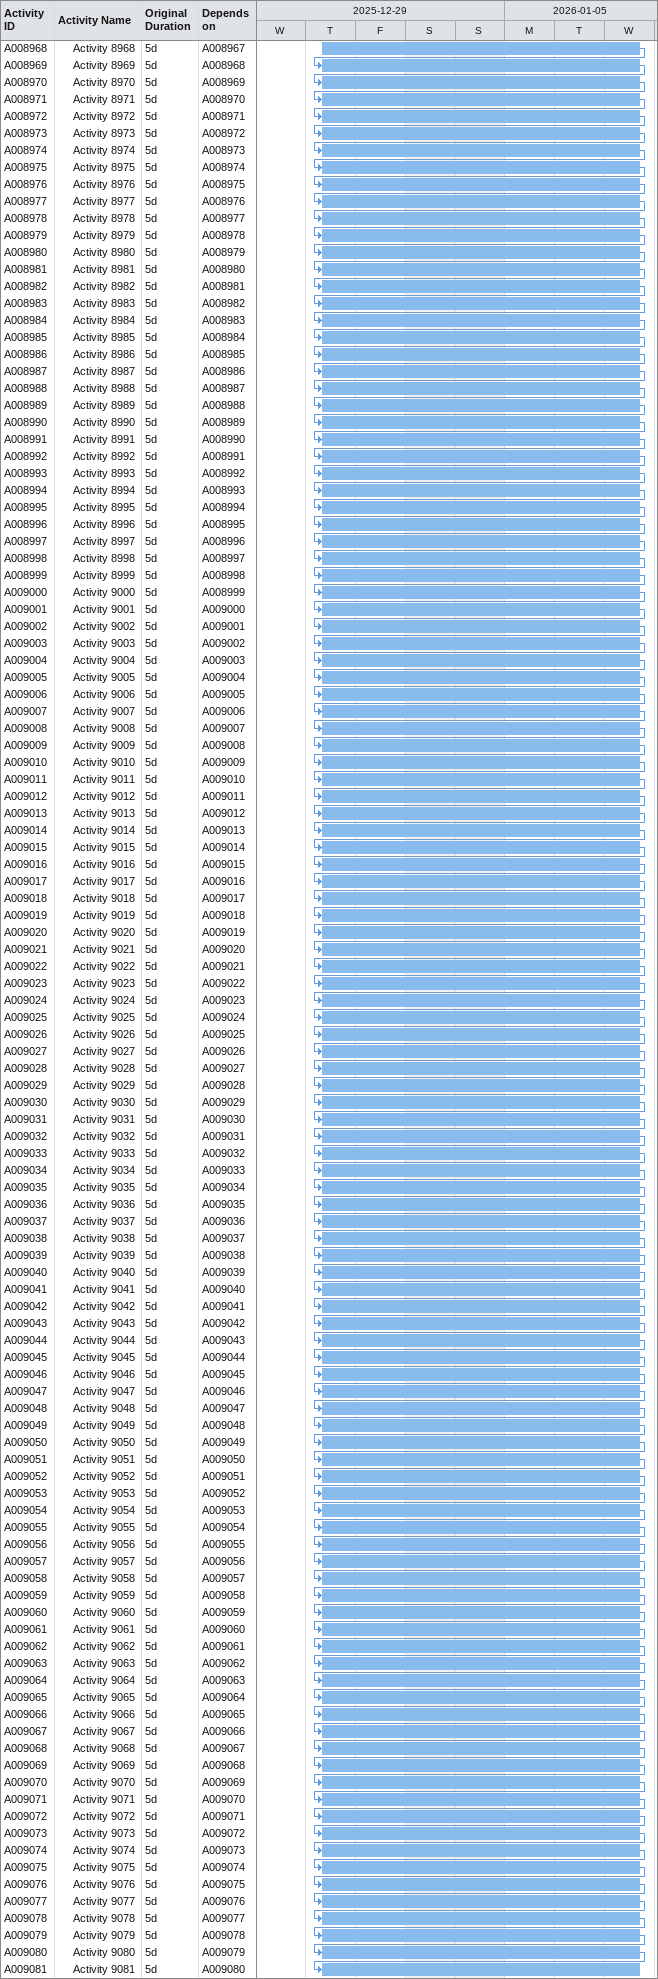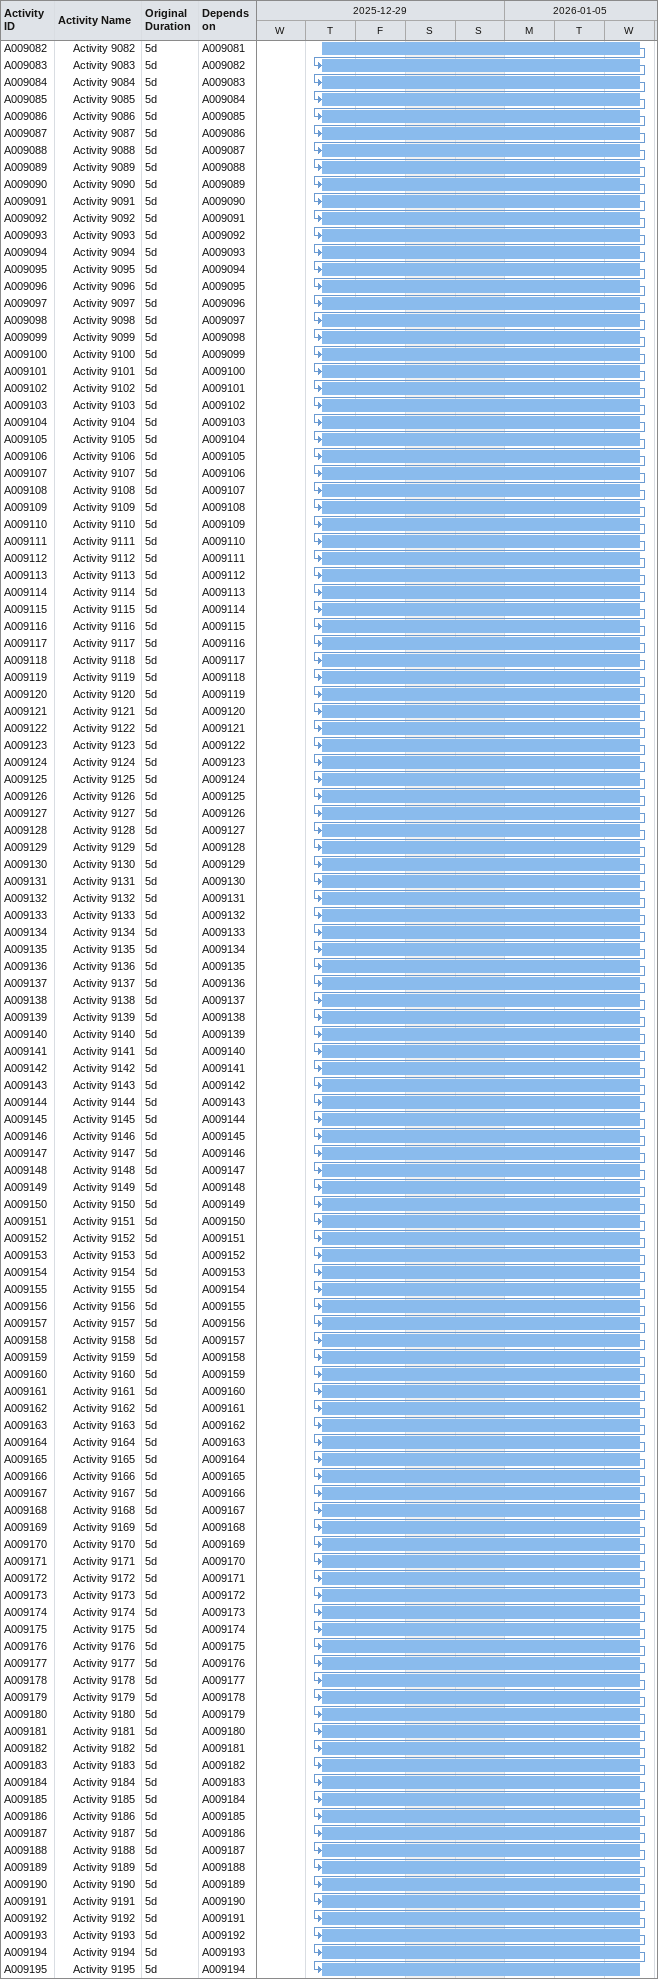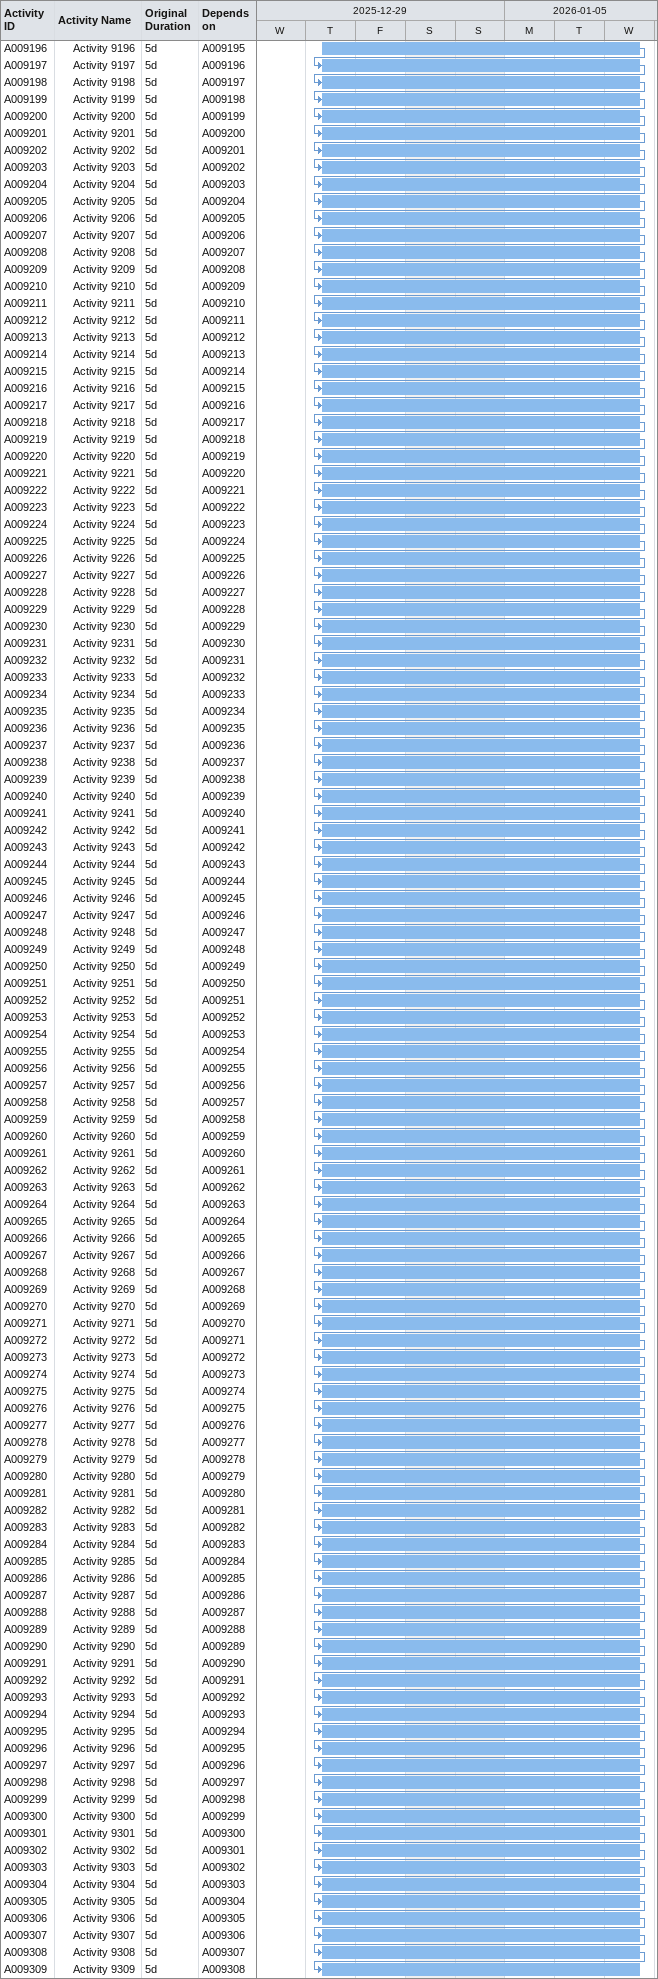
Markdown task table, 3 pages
| ID | Level | Task | Original duration | Start | Finish | Predecessors |
|---|---|---|---|---|---|---|
| A008968 | 2 | Activity 8968 | 5d | 2026-01-01 | 2026-01-07 | A008967 |
| A008969 | 2 | Activity 8969 | 5d | 2026-01-01 | 2026-01-07 | A008968 |
| A008970 | 2 | Activity 8970 | 5d | 2026-01-01 | 2026-01-07 | A008969 |
| A008971 | 2 | Activity 8971 | 5d | 2026-01-01 | 2026-01-07 | A008970 |
| A008972 | 2 | Activity 8972 | 5d | 2026-01-01 | 2026-01-07 | A008971 |
| A008973 | 2 | Activity 8973 | 5d | 2026-01-01 | 2026-01-07 | A008972 |
| A008974 | 2 | Activity 8974 | 5d | 2026-01-01 | 2026-01-07 | A008973 |
| A008975 | 2 | Activity 8975 | 5d | 2026-01-01 | 2026-01-07 | A008974 |
| A008976 | 2 | Activity 8976 | 5d | 2026-01-01 | 2026-01-07 | A008975 |
| A008977 | 2 | Activity 8977 | 5d | 2026-01-01 | 2026-01-07 | A008976 |
| A008978 | 2 | Activity 8978 | 5d | 2026-01-01 | 2026-01-07 | A008977 |
| A008979 | 2 | Activity 8979 | 5d | 2026-01-01 | 2026-01-07 | A008978 |
| A008980 | 2 | Activity 8980 | 5d | 2026-01-01 | 2026-01-07 | A008979 |
| A008981 | 2 | Activity 8981 | 5d | 2026-01-01 | 2026-01-07 | A008980 |
| A008982 | 2 | Activity 8982 | 5d | 2026-01-01 | 2026-01-07 | A008981 |
| A008983 | 2 | Activity 8983 | 5d | 2026-01-01 | 2026-01-07 | A008982 |
| A008984 | 2 | Activity 8984 | 5d | 2026-01-01 | 2026-01-07 | A008983 |
| A008985 | 2 | Activity 8985 | 5d | 2026-01-01 | 2026-01-07 | A008984 |
| A008986 | 2 | Activity 8986 | 5d | 2026-01-01 | 2026-01-07 | A008985 |
| A008987 | 2 | Activity 8987 | 5d | 2026-01-01 | 2026-01-07 | A008986 |
| A008988 | 2 | Activity 8988 | 5d | 2026-01-01 | 2026-01-07 | A008987 |
| A008989 | 2 | Activity 8989 | 5d | 2026-01-01 | 2026-01-07 | A008988 |
| A008990 | 2 | Activity 8990 | 5d | 2026-01-01 | 2026-01-07 | A008989 |
| A008991 | 2 | Activity 8991 | 5d | 2026-01-01 | 2026-01-07 | A008990 |
| A008992 | 2 | Activity 8992 | 5d | 2026-01-01 | 2026-01-07 | A008991 |
| A008993 | 2 | Activity 8993 | 5d | 2026-01-01 | 2026-01-07 | A008992 |
| A008994 | 2 | Activity 8994 | 5d | 2026-01-01 | 2026-01-07 | A008993 |
| A008995 | 2 | Activity 8995 | 5d | 2026-01-01 | 2026-01-07 | A008994 |
| A008996 | 2 | Activity 8996 | 5d | 2026-01-01 | 2026-01-07 | A008995 |
| A008997 | 2 | Activity 8997 | 5d | 2026-01-01 | 2026-01-07 | A008996 |
| A008998 | 2 | Activity 8998 | 5d | 2026-01-01 | 2026-01-07 | A008997 |
| A008999 | 2 | Activity 8999 | 5d | 2026-01-01 | 2026-01-07 | A008998 |
| A009000 | 2 | Activity 9000 | 5d | 2026-01-01 | 2026-01-07 | A008999 |
| A009001 | 2 | Activity 9001 | 5d | 2026-01-01 | 2026-01-07 | A009000 |
| A009002 | 2 | Activity 9002 | 5d | 2026-01-01 | 2026-01-07 | A009001 |
| A009003 | 2 | Activity 9003 | 5d | 2026-01-01 | 2026-01-07 | A009002 |
| A009004 | 2 | Activity 9004 | 5d | 2026-01-01 | 2026-01-07 | A009003 |
| A009005 | 2 | Activity 9005 | 5d | 2026-01-01 | 2026-01-07 | A009004 |
| A009006 | 2 | Activity 9006 | 5d | 2026-01-01 | 2026-01-07 | A009005 |
| A009007 | 2 | Activity 9007 | 5d | 2026-01-01 | 2026-01-07 | A009006 |
| A009008 | 2 | Activity 9008 | 5d | 2026-01-01 | 2026-01-07 | A009007 |
| A009009 | 2 | Activity 9009 | 5d | 2026-01-01 | 2026-01-07 | A009008 |
| A009010 | 2 | Activity 9010 | 5d | 2026-01-01 | 2026-01-07 | A009009 |
| A009011 | 2 | Activity 9011 | 5d | 2026-01-01 | 2026-01-07 | A009010 |
| A009012 | 2 | Activity 9012 | 5d | 2026-01-01 | 2026-01-07 | A009011 |
| A009013 | 2 | Activity 9013 | 5d | 2026-01-01 | 2026-01-07 | A009012 |
| A009014 | 2 | Activity 9014 | 5d | 2026-01-01 | 2026-01-07 | A009013 |
| A009015 | 2 | Activity 9015 | 5d | 2026-01-01 | 2026-01-07 | A009014 |
| A009016 | 2 | Activity 9016 | 5d | 2026-01-01 | 2026-01-07 | A009015 |
| A009017 | 2 | Activity 9017 | 5d | 2026-01-01 | 2026-01-07 | A009016 |
| A009018 | 2 | Activity 9018 | 5d | 2026-01-01 | 2026-01-07 | A009017 |
| A009019 | 2 | Activity 9019 | 5d | 2026-01-01 | 2026-01-07 | A009018 |
| A009020 | 2 | Activity 9020 | 5d | 2026-01-01 | 2026-01-07 | A009019 |
| A009021 | 2 | Activity 9021 | 5d | 2026-01-01 | 2026-01-07 | A009020 |
| A009022 | 2 | Activity 9022 | 5d | 2026-01-01 | 2026-01-07 | A009021 |
| A009023 | 2 | Activity 9023 | 5d | 2026-01-01 | 2026-01-07 | A009022 |
| A009024 | 2 | Activity 9024 | 5d | 2026-01-01 | 2026-01-07 | A009023 |
| A009025 | 2 | Activity 9025 | 5d | 2026-01-01 | 2026-01-07 | A009024 |
| A009026 | 2 | Activity 9026 | 5d | 2026-01-01 | 2026-01-07 | A009025 |
| A009027 | 2 | Activity 9027 | 5d | 2026-01-01 | 2026-01-07 | A009026 |
| A009028 | 2 | Activity 9028 | 5d | 2026-01-01 | 2026-01-07 | A009027 |
| A009029 | 2 | Activity 9029 | 5d | 2026-01-01 | 2026-01-07 | A009028 |
| A009030 | 2 | Activity 9030 | 5d | 2026-01-01 | 2026-01-07 | A009029 |
| A009031 | 2 | Activity 9031 | 5d | 2026-01-01 | 2026-01-07 | A009030 |
| A009032 | 2 | Activity 9032 | 5d | 2026-01-01 | 2026-01-07 | A009031 |
| A009033 | 2 | Activity 9033 | 5d | 2026-01-01 | 2026-01-07 | A009032 |
| A009034 | 2 | Activity 9034 | 5d | 2026-01-01 | 2026-01-07 | A009033 |
| A009035 | 2 | Activity 9035 | 5d | 2026-01-01 | 2026-01-07 | A009034 |
| A009036 | 2 | Activity 9036 | 5d | 2026-01-01 | 2026-01-07 | A009035 |
| A009037 | 2 | Activity 9037 | 5d | 2026-01-01 | 2026-01-07 | A009036 |
| A009038 | 2 | Activity 9038 | 5d | 2026-01-01 | 2026-01-07 | A009037 |
| A009039 | 2 | Activity 9039 | 5d | 2026-01-01 | 2026-01-07 | A009038 |
| A009040 | 2 | Activity 9040 | 5d | 2026-01-01 | 2026-01-07 | A009039 |
| A009041 | 2 | Activity 9041 | 5d | 2026-01-01 | 2026-01-07 | A009040 |
| A009042 | 2 | Activity 9042 | 5d | 2026-01-01 | 2026-01-07 | A009041 |
| A009043 | 2 | Activity 9043 | 5d | 2026-01-01 | 2026-01-07 | A009042 |
| A009044 | 2 | Activity 9044 | 5d | 2026-01-01 | 2026-01-07 | A009043 |
| A009045 | 2 | Activity 9045 | 5d | 2026-01-01 | 2026-01-07 | A009044 |
| A009046 | 2 | Activity 9046 | 5d | 2026-01-01 | 2026-01-07 | A009045 |
| A009047 | 2 | Activity 9047 | 5d | 2026-01-01 | 2026-01-07 | A009046 |
| A009048 | 2 | Activity 9048 | 5d | 2026-01-01 | 2026-01-07 | A009047 |
| A009049 | 2 | Activity 9049 | 5d | 2026-01-01 | 2026-01-07 | A009048 |
| A009050 | 2 | Activity 9050 | 5d | 2026-01-01 | 2026-01-07 | A009049 |
| A009051 | 2 | Activity 9051 | 5d | 2026-01-01 | 2026-01-07 | A009050 |
| A009052 | 2 | Activity 9052 | 5d | 2026-01-01 | 2026-01-07 | A009051 |
| A009053 | 2 | Activity 9053 | 5d | 2026-01-01 | 2026-01-07 | A009052 |
| A009054 | 2 | Activity 9054 | 5d | 2026-01-01 | 2026-01-07 | A009053 |
| A009055 | 2 | Activity 9055 | 5d | 2026-01-01 | 2026-01-07 | A009054 |
| A009056 | 2 | Activity 9056 | 5d | 2026-01-01 | 2026-01-07 | A009055 |
| A009057 | 2 | Activity 9057 | 5d | 2026-01-01 | 2026-01-07 | A009056 |
| A009058 | 2 | Activity 9058 | 5d | 2026-01-01 | 2026-01-07 | A009057 |
| A009059 | 2 | Activity 9059 | 5d | 2026-01-01 | 2026-01-07 | A009058 |
| A009060 | 2 | Activity 9060 | 5d | 2026-01-01 | 2026-01-07 | A009059 |
| A009061 | 2 | Activity 9061 | 5d | 2026-01-01 | 2026-01-07 | A009060 |
| A009062 | 2 | Activity 9062 | 5d | 2026-01-01 | 2026-01-07 | A009061 |
| A009063 | 2 | Activity 9063 | 5d | 2026-01-01 | 2026-01-07 | A009062 |
| A009064 | 2 | Activity 9064 | 5d | 2026-01-01 | 2026-01-07 | A009063 |
| A009065 | 2 | Activity 9065 | 5d | 2026-01-01 | 2026-01-07 | A009064 |
| A009066 | 2 | Activity 9066 | 5d | 2026-01-01 | 2026-01-07 | A009065 |
| A009067 | 2 | Activity 9067 | 5d | 2026-01-01 | 2026-01-07 | A009066 |
| A009068 | 2 | Activity 9068 | 5d | 2026-01-01 | 2026-01-07 | A009067 |
| A009069 | 2 | Activity 9069 | 5d | 2026-01-01 | 2026-01-07 | A009068 |
| A009070 | 2 | Activity 9070 | 5d | 2026-01-01 | 2026-01-07 | A009069 |
| A009071 | 2 | Activity 9071 | 5d | 2026-01-01 | 2026-01-07 | A009070 |
| A009072 | 2 | Activity 9072 | 5d | 2026-01-01 | 2026-01-07 | A009071 |
| A009073 | 2 | Activity 9073 | 5d | 2026-01-01 | 2026-01-07 | A009072 |
| A009074 | 2 | Activity 9074 | 5d | 2026-01-01 | 2026-01-07 | A009073 |
| A009075 | 2 | Activity 9075 | 5d | 2026-01-01 | 2026-01-07 | A009074 |
| A009076 | 2 | Activity 9076 | 5d | 2026-01-01 | 2026-01-07 | A009075 |
| A009077 | 2 | Activity 9077 | 5d | 2026-01-01 | 2026-01-07 | A009076 |
| A009078 | 2 | Activity 9078 | 5d | 2026-01-01 | 2026-01-07 | A009077 |
| A009079 | 2 | Activity 9079 | 5d | 2026-01-01 | 2026-01-07 | A009078 |
| A009080 | 2 | Activity 9080 | 5d | 2026-01-01 | 2026-01-07 | A009079 |
| A009081 | 2 | Activity 9081 | 5d | 2026-01-01 | 2026-01-07 | A009080 |
| A009082 | 2 | Activity 9082 | 5d | 2026-01-01 | 2026-01-07 | A009081 |
| A009083 | 2 | Activity 9083 | 5d | 2026-01-01 | 2026-01-07 | A009082 |
| A009084 | 2 | Activity 9084 | 5d | 2026-01-01 | 2026-01-07 | A009083 |
| A009085 | 2 | Activity 9085 | 5d | 2026-01-01 | 2026-01-07 | A009084 |
| A009086 | 2 | Activity 9086 | 5d | 2026-01-01 | 2026-01-07 | A009085 |
| A009087 | 2 | Activity 9087 | 5d | 2026-01-01 | 2026-01-07 | A009086 |
| A009088 | 2 | Activity 9088 | 5d | 2026-01-01 | 2026-01-07 | A009087 |
| A009089 | 2 | Activity 9089 | 5d | 2026-01-01 | 2026-01-07 | A009088 |
| A009090 | 2 | Activity 9090 | 5d | 2026-01-01 | 2026-01-07 | A009089 |
| A009091 | 2 | Activity 9091 | 5d | 2026-01-01 | 2026-01-07 | A009090 |
| A009092 | 2 | Activity 9092 | 5d | 2026-01-01 | 2026-01-07 | A009091 |
| A009093 | 2 | Activity 9093 | 5d | 2026-01-01 | 2026-01-07 | A009092 |
| A009094 | 2 | Activity 9094 | 5d | 2026-01-01 | 2026-01-07 | A009093 |
| A009095 | 2 | Activity 9095 | 5d | 2026-01-01 | 2026-01-07 | A009094 |
| A009096 | 2 | Activity 9096 | 5d | 2026-01-01 | 2026-01-07 | A009095 |
| A009097 | 2 | Activity 9097 | 5d | 2026-01-01 | 2026-01-07 | A009096 |
| A009098 | 2 | Activity 9098 | 5d | 2026-01-01 | 2026-01-07 | A009097 |
| A009099 | 2 | Activity 9099 | 5d | 2026-01-01 | 2026-01-07 | A009098 |
| A009100 | 2 | Activity 9100 | 5d | 2026-01-01 | 2026-01-07 | A009099 |
| A009101 | 2 | Activity 9101 | 5d | 2026-01-01 | 2026-01-07 | A009100 |
| A009102 | 2 | Activity 9102 | 5d | 2026-01-01 | 2026-01-07 | A009101 |
| A009103 | 2 | Activity 9103 | 5d | 2026-01-01 | 2026-01-07 | A009102 |
| A009104 | 2 | Activity 9104 | 5d | 2026-01-01 | 2026-01-07 | A009103 |
| A009105 | 2 | Activity 9105 | 5d | 2026-01-01 | 2026-01-07 | A009104 |
| A009106 | 2 | Activity 9106 | 5d | 2026-01-01 | 2026-01-07 | A009105 |
| A009107 | 2 | Activity 9107 | 5d | 2026-01-01 | 2026-01-07 | A009106 |
| A009108 | 2 | Activity 9108 | 5d | 2026-01-01 | 2026-01-07 | A009107 |
| A009109 | 2 | Activity 9109 | 5d | 2026-01-01 | 2026-01-07 | A009108 |
| A009110 | 2 | Activity 9110 | 5d | 2026-01-01 | 2026-01-07 | A009109 |
| A009111 | 2 | Activity 9111 | 5d | 2026-01-01 | 2026-01-07 | A009110 |
| A009112 | 2 | Activity 9112 | 5d | 2026-01-01 | 2026-01-07 | A009111 |
| A009113 | 2 | Activity 9113 | 5d | 2026-01-01 | 2026-01-07 | A009112 |
| A009114 | 2 | Activity 9114 | 5d | 2026-01-01 | 2026-01-07 | A009113 |
| A009115 | 2 | Activity 9115 | 5d | 2026-01-01 | 2026-01-07 | A009114 |
| A009116 | 2 | Activity 9116 | 5d | 2026-01-01 | 2026-01-07 | A009115 |
| A009117 | 2 | Activity 9117 | 5d | 2026-01-01 | 2026-01-07 | A009116 |
| A009118 | 2 | Activity 9118 | 5d | 2026-01-01 | 2026-01-07 | A009117 |
| A009119 | 2 | Activity 9119 | 5d | 2026-01-01 | 2026-01-07 | A009118 |
| A009120 | 2 | Activity 9120 | 5d | 2026-01-01 | 2026-01-07 | A009119 |
| A009121 | 2 | Activity 9121 | 5d | 2026-01-01 | 2026-01-07 | A009120 |
| A009122 | 2 | Activity 9122 | 5d | 2026-01-01 | 2026-01-07 | A009121 |
| A009123 | 2 | Activity 9123 | 5d | 2026-01-01 | 2026-01-07 | A009122 |
| A009124 | 2 | Activity 9124 | 5d | 2026-01-01 | 2026-01-07 | A009123 |
| A009125 | 2 | Activity 9125 | 5d | 2026-01-01 | 2026-01-07 | A009124 |
| A009126 | 2 | Activity 9126 | 5d | 2026-01-01 | 2026-01-07 | A009125 |
| A009127 | 2 | Activity 9127 | 5d | 2026-01-01 | 2026-01-07 | A009126 |
| A009128 | 2 | Activity 9128 | 5d | 2026-01-01 | 2026-01-07 | A009127 |
| A009129 | 2 | Activity 9129 | 5d | 2026-01-01 | 2026-01-07 | A009128 |
| A009130 | 2 | Activity 9130 | 5d | 2026-01-01 | 2026-01-07 | A009129 |
| A009131 | 2 | Activity 9131 | 5d | 2026-01-01 | 2026-01-07 | A009130 |
| A009132 | 2 | Activity 9132 | 5d | 2026-01-01 | 2026-01-07 | A009131 |
| A009133 | 2 | Activity 9133 | 5d | 2026-01-01 | 2026-01-07 | A009132 |
| A009134 | 2 | Activity 9134 | 5d | 2026-01-01 | 2026-01-07 | A009133 |
| A009135 | 2 | Activity 9135 | 5d | 2026-01-01 | 2026-01-07 | A009134 |
| A009136 | 2 | Activity 9136 | 5d | 2026-01-01 | 2026-01-07 | A009135 |
| A009137 | 2 | Activity 9137 | 5d | 2026-01-01 | 2026-01-07 | A009136 |
| A009138 | 2 | Activity 9138 | 5d | 2026-01-01 | 2026-01-07 | A009137 |
| A009139 | 2 | Activity 9139 | 5d | 2026-01-01 | 2026-01-07 | A009138 |
| A009140 | 2 | Activity 9140 | 5d | 2026-01-01 | 2026-01-07 | A009139 |
| A009141 | 2 | Activity 9141 | 5d | 2026-01-01 | 2026-01-07 | A009140 |
| A009142 | 2 | Activity 9142 | 5d | 2026-01-01 | 2026-01-07 | A009141 |
| A009143 | 2 | Activity 9143 | 5d | 2026-01-01 | 2026-01-07 | A009142 |
| A009144 | 2 | Activity 9144 | 5d | 2026-01-01 | 2026-01-07 | A009143 |
| A009145 | 2 | Activity 9145 | 5d | 2026-01-01 | 2026-01-07 | A009144 |
| A009146 | 2 | Activity 9146 | 5d | 2026-01-01 | 2026-01-07 | A009145 |
| A009147 | 2 | Activity 9147 | 5d | 2026-01-01 | 2026-01-07 | A009146 |
| A009148 | 2 | Activity 9148 | 5d | 2026-01-01 | 2026-01-07 | A009147 |
| A009149 | 2 | Activity 9149 | 5d | 2026-01-01 | 2026-01-07 | A009148 |
| A009150 | 2 | Activity 9150 | 5d | 2026-01-01 | 2026-01-07 | A009149 |
| A009151 | 2 | Activity 9151 | 5d | 2026-01-01 | 2026-01-07 | A009150 |
| A009152 | 2 | Activity 9152 | 5d | 2026-01-01 | 2026-01-07 | A009151 |
| A009153 | 2 | Activity 9153 | 5d | 2026-01-01 | 2026-01-07 | A009152 |
| A009154 | 2 | Activity 9154 | 5d | 2026-01-01 | 2026-01-07 | A009153 |
| A009155 | 2 | Activity 9155 | 5d | 2026-01-01 | 2026-01-07 | A009154 |
| A009156 | 2 | Activity 9156 | 5d | 2026-01-01 | 2026-01-07 | A009155 |
| A009157 | 2 | Activity 9157 | 5d | 2026-01-01 | 2026-01-07 | A009156 |
| A009158 | 2 | Activity 9158 | 5d | 2026-01-01 | 2026-01-07 | A009157 |
| A009159 | 2 | Activity 9159 | 5d | 2026-01-01 | 2026-01-07 | A009158 |
| A009160 | 2 | Activity 9160 | 5d | 2026-01-01 | 2026-01-07 | A009159 |
| A009161 | 2 | Activity 9161 | 5d | 2026-01-01 | 2026-01-07 | A009160 |
| A009162 | 2 | Activity 9162 | 5d | 2026-01-01 | 2026-01-07 | A009161 |
| A009163 | 2 | Activity 9163 | 5d | 2026-01-01 | 2026-01-07 | A009162 |
| A009164 | 2 | Activity 9164 | 5d | 2026-01-01 | 2026-01-07 | A009163 |
| A009165 | 2 | Activity 9165 | 5d | 2026-01-01 | 2026-01-07 | A009164 |
| A009166 | 2 | Activity 9166 | 5d | 2026-01-01 | 2026-01-07 | A009165 |
| A009167 | 2 | Activity 9167 | 5d | 2026-01-01 | 2026-01-07 | A009166 |
| A009168 | 2 | Activity 9168 | 5d | 2026-01-01 | 2026-01-07 | A009167 |
| A009169 | 2 | Activity 9169 | 5d | 2026-01-01 | 2026-01-07 | A009168 |
| A009170 | 2 | Activity 9170 | 5d | 2026-01-01 | 2026-01-07 | A009169 |
| A009171 | 2 | Activity 9171 | 5d | 2026-01-01 | 2026-01-07 | A009170 |
| A009172 | 2 | Activity 9172 | 5d | 2026-01-01 | 2026-01-07 | A009171 |
| A009173 | 2 | Activity 9173 | 5d | 2026-01-01 | 2026-01-07 | A009172 |
| A009174 | 2 | Activity 9174 | 5d | 2026-01-01 | 2026-01-07 | A009173 |
| A009175 | 2 | Activity 9175 | 5d | 2026-01-01 | 2026-01-07 | A009174 |
| A009176 | 2 | Activity 9176 | 5d | 2026-01-01 | 2026-01-07 | A009175 |
| A009177 | 2 | Activity 9177 | 5d | 2026-01-01 | 2026-01-07 | A009176 |
| A009178 | 2 | Activity 9178 | 5d | 2026-01-01 | 2026-01-07 | A009177 |
| A009179 | 2 | Activity 9179 | 5d | 2026-01-01 | 2026-01-07 | A009178 |
| A009180 | 2 | Activity 9180 | 5d | 2026-01-01 | 2026-01-07 | A009179 |
| A009181 | 2 | Activity 9181 | 5d | 2026-01-01 | 2026-01-07 | A009180 |
| A009182 | 2 | Activity 9182 | 5d | 2026-01-01 | 2026-01-07 | A009181 |
| A009183 | 2 | Activity 9183 | 5d | 2026-01-01 | 2026-01-07 | A009182 |
| A009184 | 2 | Activity 9184 | 5d | 2026-01-01 | 2026-01-07 | A009183 |
| A009185 | 2 | Activity 9185 | 5d | 2026-01-01 | 2026-01-07 | A009184 |
| A009186 | 2 | Activity 9186 | 5d | 2026-01-01 | 2026-01-07 | A009185 |
| A009187 | 2 | Activity 9187 | 5d | 2026-01-01 | 2026-01-07 | A009186 |
| A009188 | 2 | Activity 9188 | 5d | 2026-01-01 | 2026-01-07 | A009187 |
| A009189 | 2 | Activity 9189 | 5d | 2026-01-01 | 2026-01-07 | A009188 |
| A009190 | 2 | Activity 9190 | 5d | 2026-01-01 | 2026-01-07 | A009189 |
| A009191 | 2 | Activity 9191 | 5d | 2026-01-01 | 2026-01-07 | A009190 |
| A009192 | 2 | Activity 9192 | 5d | 2026-01-01 | 2026-01-07 | A009191 |
| A009193 | 2 | Activity 9193 | 5d | 2026-01-01 | 2026-01-07 | A009192 |
| A009194 | 2 | Activity 9194 | 5d | 2026-01-01 | 2026-01-07 | A009193 |
| A009195 | 2 | Activity 9195 | 5d | 2026-01-01 | 2026-01-07 | A009194 |
| A009196 | 2 | Activity 9196 | 5d | 2026-01-01 | 2026-01-07 | A009195 |
| A009197 | 2 | Activity 9197 | 5d | 2026-01-01 | 2026-01-07 | A009196 |
| A009198 | 2 | Activity 9198 | 5d | 2026-01-01 | 2026-01-07 | A009197 |
| A009199 | 2 | Activity 9199 | 5d | 2026-01-01 | 2026-01-07 | A009198 |
| A009200 | 2 | Activity 9200 | 5d | 2026-01-01 | 2026-01-07 | A009199 |
| A009201 | 2 | Activity 9201 | 5d | 2026-01-01 | 2026-01-07 | A009200 |
| A009202 | 2 | Activity 9202 | 5d | 2026-01-01 | 2026-01-07 | A009201 |
| A009203 | 2 | Activity 9203 | 5d | 2026-01-01 | 2026-01-07 | A009202 |
| A009204 | 2 | Activity 9204 | 5d | 2026-01-01 | 2026-01-07 | A009203 |
| A009205 | 2 | Activity 9205 | 5d | 2026-01-01 | 2026-01-07 | A009204 |
| A009206 | 2 | Activity 9206 | 5d | 2026-01-01 | 2026-01-07 | A009205 |
| A009207 | 2 | Activity 9207 | 5d | 2026-01-01 | 2026-01-07 | A009206 |
| A009208 | 2 | Activity 9208 | 5d | 2026-01-01 | 2026-01-07 | A009207 |
| A009209 | 2 | Activity 9209 | 5d | 2026-01-01 | 2026-01-07 | A009208 |
| A009210 | 2 | Activity 9210 | 5d | 2026-01-01 | 2026-01-07 | A009209 |
| A009211 | 2 | Activity 9211 | 5d | 2026-01-01 | 2026-01-07 | A009210 |
| A009212 | 2 | Activity 9212 | 5d | 2026-01-01 | 2026-01-07 | A009211 |
| A009213 | 2 | Activity 9213 | 5d | 2026-01-01 | 2026-01-07 | A009212 |
| A009214 | 2 | Activity 9214 | 5d | 2026-01-01 | 2026-01-07 | A009213 |
| A009215 | 2 | Activity 9215 | 5d | 2026-01-01 | 2026-01-07 | A009214 |
| A009216 | 2 | Activity 9216 | 5d | 2026-01-01 | 2026-01-07 | A009215 |
| A009217 | 2 | Activity 9217 | 5d | 2026-01-01 | 2026-01-07 | A009216 |
| A009218 | 2 | Activity 9218 | 5d | 2026-01-01 | 2026-01-07 | A009217 |
| A009219 | 2 | Activity 9219 | 5d | 2026-01-01 | 2026-01-07 | A009218 |
| A009220 | 2 | Activity 9220 | 5d | 2026-01-01 | 2026-01-07 | A009219 |
| A009221 | 2 | Activity 9221 | 5d | 2026-01-01 | 2026-01-07 | A009220 |
| A009222 | 2 | Activity 9222 | 5d | 2026-01-01 | 2026-01-07 | A009221 |
| A009223 | 2 | Activity 9223 | 5d | 2026-01-01 | 2026-01-07 | A009222 |
| A009224 | 2 | Activity 9224 | 5d | 2026-01-01 | 2026-01-07 | A009223 |
| A009225 | 2 | Activity 9225 | 5d | 2026-01-01 | 2026-01-07 | A009224 |
| A009226 | 2 | Activity 9226 | 5d | 2026-01-01 | 2026-01-07 | A009225 |
| A009227 | 2 | Activity 9227 | 5d | 2026-01-01 | 2026-01-07 | A009226 |
| A009228 | 2 | Activity 9228 | 5d | 2026-01-01 | 2026-01-07 | A009227 |
| A009229 | 2 | Activity 9229 | 5d | 2026-01-01 | 2026-01-07 | A009228 |
| A009230 | 2 | Activity 9230 | 5d | 2026-01-01 | 2026-01-07 | A009229 |
| A009231 | 2 | Activity 9231 | 5d | 2026-01-01 | 2026-01-07 | A009230 |
| A009232 | 2 | Activity 9232 | 5d | 2026-01-01 | 2026-01-07 | A009231 |
| A009233 | 2 | Activity 9233 | 5d | 2026-01-01 | 2026-01-07 | A009232 |
| A009234 | 2 | Activity 9234 | 5d | 2026-01-01 | 2026-01-07 | A009233 |
| A009235 | 2 | Activity 9235 | 5d | 2026-01-01 | 2026-01-07 | A009234 |
| A009236 | 2 | Activity 9236 | 5d | 2026-01-01 | 2026-01-07 | A009235 |
| A009237 | 2 | Activity 9237 | 5d | 2026-01-01 | 2026-01-07 | A009236 |
| A009238 | 2 | Activity 9238 | 5d | 2026-01-01 | 2026-01-07 | A009237 |
| A009239 | 2 | Activity 9239 | 5d | 2026-01-01 | 2026-01-07 | A009238 |
| A009240 | 2 | Activity 9240 | 5d | 2026-01-01 | 2026-01-07 | A009239 |
| A009241 | 2 | Activity 9241 | 5d | 2026-01-01 | 2026-01-07 | A009240 |
| A009242 | 2 | Activity 9242 | 5d | 2026-01-01 | 2026-01-07 | A009241 |
| A009243 | 2 | Activity 9243 | 5d | 2026-01-01 | 2026-01-07 | A009242 |
| A009244 | 2 | Activity 9244 | 5d | 2026-01-01 | 2026-01-07 | A009243 |
| A009245 | 2 | Activity 9245 | 5d | 2026-01-01 | 2026-01-07 | A009244 |
| A009246 | 2 | Activity 9246 | 5d | 2026-01-01 | 2026-01-07 | A009245 |
| A009247 | 2 | Activity 9247 | 5d | 2026-01-01 | 2026-01-07 | A009246 |
| A009248 | 2 | Activity 9248 | 5d | 2026-01-01 | 2026-01-07 | A009247 |
| A009249 | 2 | Activity 9249 | 5d | 2026-01-01 | 2026-01-07 | A009248 |
| A009250 | 2 | Activity 9250 | 5d | 2026-01-01 | 2026-01-07 | A009249 |
| A009251 | 2 | Activity 9251 | 5d | 2026-01-01 | 2026-01-07 | A009250 |
| A009252 | 2 | Activity 9252 | 5d | 2026-01-01 | 2026-01-07 | A009251 |
| A009253 | 2 | Activity 9253 | 5d | 2026-01-01 | 2026-01-07 | A009252 |
| A009254 | 2 | Activity 9254 | 5d | 2026-01-01 | 2026-01-07 | A009253 |
| A009255 | 2 | Activity 9255 | 5d | 2026-01-01 | 2026-01-07 | A009254 |
| A009256 | 2 | Activity 9256 | 5d | 2026-01-01 | 2026-01-07 | A009255 |
| A009257 | 2 | Activity 9257 | 5d | 2026-01-01 | 2026-01-07 | A009256 |
| A009258 | 2 | Activity 9258 | 5d | 2026-01-01 | 2026-01-07 | A009257 |
| A009259 | 2 | Activity 9259 | 5d | 2026-01-01 | 2026-01-07 | A009258 |
| A009260 | 2 | Activity 9260 | 5d | 2026-01-01 | 2026-01-07 | A009259 |
| A009261 | 2 | Activity 9261 | 5d | 2026-01-01 | 2026-01-07 | A009260 |
| A009262 | 2 | Activity 9262 | 5d | 2026-01-01 | 2026-01-07 | A009261 |
| A009263 | 2 | Activity 9263 | 5d | 2026-01-01 | 2026-01-07 | A009262 |
| A009264 | 2 | Activity 9264 | 5d | 2026-01-01 | 2026-01-07 | A009263 |
| A009265 | 2 | Activity 9265 | 5d | 2026-01-01 | 2026-01-07 | A009264 |
| A009266 | 2 | Activity 9266 | 5d | 2026-01-01 | 2026-01-07 | A009265 |
| A009267 | 2 | Activity 9267 | 5d | 2026-01-01 | 2026-01-07 | A009266 |
| A009268 | 2 | Activity 9268 | 5d | 2026-01-01 | 2026-01-07 | A009267 |
| A009269 | 2 | Activity 9269 | 5d | 2026-01-01 | 2026-01-07 | A009268 |
| A009270 | 2 | Activity 9270 | 5d | 2026-01-01 | 2026-01-07 | A009269 |
| A009271 | 2 | Activity 9271 | 5d | 2026-01-01 | 2026-01-07 | A009270 |
| A009272 | 2 | Activity 9272 | 5d | 2026-01-01 | 2026-01-07 | A009271 |
| A009273 | 2 | Activity 9273 | 5d | 2026-01-01 | 2026-01-07 | A009272 |
| A009274 | 2 | Activity 9274 | 5d | 2026-01-01 | 2026-01-07 | A009273 |
| A009275 | 2 | Activity 9275 | 5d | 2026-01-01 | 2026-01-07 | A009274 |
| A009276 | 2 | Activity 9276 | 5d | 2026-01-01 | 2026-01-07 | A009275 |
| A009277 | 2 | Activity 9277 | 5d | 2026-01-01 | 2026-01-07 | A009276 |
| A009278 | 2 | Activity 9278 | 5d | 2026-01-01 | 2026-01-07 | A009277 |
| A009279 | 2 | Activity 9279 | 5d | 2026-01-01 | 2026-01-07 | A009278 |
| A009280 | 2 | Activity 9280 | 5d | 2026-01-01 | 2026-01-07 | A009279 |
| A009281 | 2 | Activity 9281 | 5d | 2026-01-01 | 2026-01-07 | A009280 |
| A009282 | 2 | Activity 9282 | 5d | 2026-01-01 | 2026-01-07 | A009281 |
| A009283 | 2 | Activity 9283 | 5d | 2026-01-01 | 2026-01-07 | A009282 |
| A009284 | 2 | Activity 9284 | 5d | 2026-01-01 | 2026-01-07 | A009283 |
| A009285 | 2 | Activity 9285 | 5d | 2026-01-01 | 2026-01-07 | A009284 |
| A009286 | 2 | Activity 9286 | 5d | 2026-01-01 | 2026-01-07 | A009285 |
| A009287 | 2 | Activity 9287 | 5d | 2026-01-01 | 2026-01-07 | A009286 |
| A009288 | 2 | Activity 9288 | 5d | 2026-01-01 | 2026-01-07 | A009287 |
| A009289 | 2 | Activity 9289 | 5d | 2026-01-01 | 2026-01-07 | A009288 |
| A009290 | 2 | Activity 9290 | 5d | 2026-01-01 | 2026-01-07 | A009289 |
| A009291 | 2 | Activity 9291 | 5d | 2026-01-01 | 2026-01-07 | A009290 |
| A009292 | 2 | Activity 9292 | 5d | 2026-01-01 | 2026-01-07 | A009291 |
| A009293 | 2 | Activity 9293 | 5d | 2026-01-01 | 2026-01-07 | A009292 |
| A009294 | 2 | Activity 9294 | 5d | 2026-01-01 | 2026-01-07 | A009293 |
| A009295 | 2 | Activity 9295 | 5d | 2026-01-01 | 2026-01-07 | A009294 |
| A009296 | 2 | Activity 9296 | 5d | 2026-01-01 | 2026-01-07 | A009295 |
| A009297 | 2 | Activity 9297 | 5d | 2026-01-01 | 2026-01-07 | A009296 |
| A009298 | 2 | Activity 9298 | 5d | 2026-01-01 | 2026-01-07 | A009297 |
| A009299 | 2 | Activity 9299 | 5d | 2026-01-01 | 2026-01-07 | A009298 |
| A009300 | 2 | Activity 9300 | 5d | 2026-01-01 | 2026-01-07 | A009299 |
| A009301 | 2 | Activity 9301 | 5d | 2026-01-01 | 2026-01-07 | A009300 |
| A009302 | 2 | Activity 9302 | 5d | 2026-01-01 | 2026-01-07 | A009301 |
| A009303 | 2 | Activity 9303 | 5d | 2026-01-01 | 2026-01-07 | A009302 |
| A009304 | 2 | Activity 9304 | 5d | 2026-01-01 | 2026-01-07 | A009303 |
| A009305 | 2 | Activity 9305 | 5d | 2026-01-01 | 2026-01-07 | A009304 |
| A009306 | 2 | Activity 9306 | 5d | 2026-01-01 | 2026-01-07 | A009305 |
| A009307 | 2 | Activity 9307 | 5d | 2026-01-01 | 2026-01-07 | A009306 |
| A009308 | 2 | Activity 9308 | 5d | 2026-01-01 | 2026-01-07 | A009307 |
| A009309 | 2 | Activity 9309 | 5d | 2026-01-01 | 2026-01-07 | A009308 |
